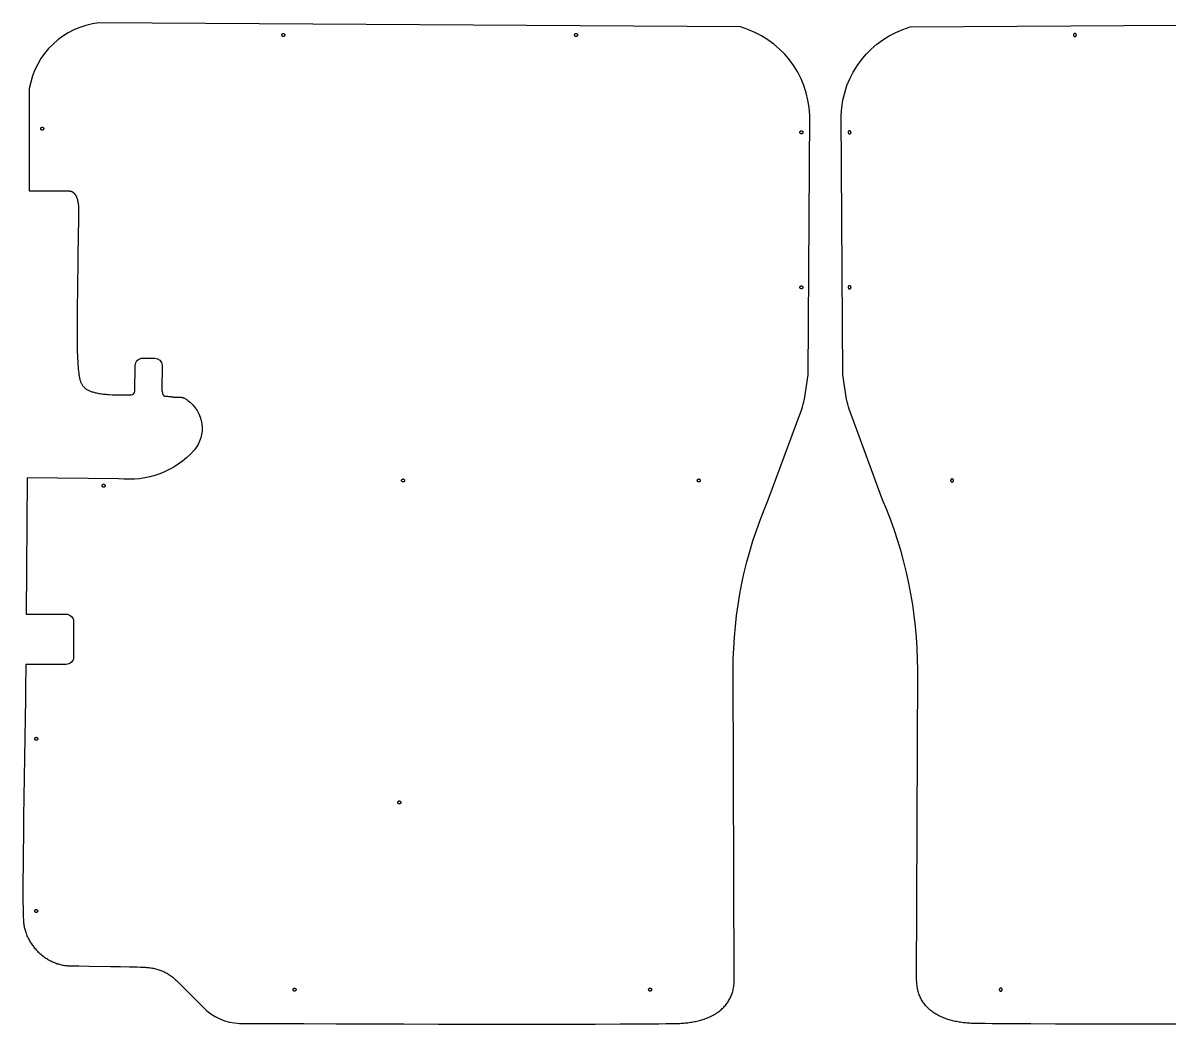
# Model space of a CAD drawing. Extents: x 0 to 6605, y -6833 to 7.
# Drawn here: x 148 to 1679, y -5357 to -4020 of the extents above; entities that cross this region are included whole.
import ezdxf

# ---------------------------------------------------------------- set-up
doc = ezdxf.new("R2010")
doc.units = 0
doc.layers.add('Default_Layer', color=1, linetype='CONTINUOUS')

msp = doc.modelspace()

# ---------------------------------------------------------------- linework, layer by layer
at = {"layer": 'Default_Layer'}
msp.add_lwpolyline([(1098.3, -5298.7), (1096.8, -4884.7, -0.102348), (1143.7, -4657.2), (1181.3, -4555.4), (1188.4, -4536.1, 0.017716), (1192, -4522.8), (1196.8, -4490.3), (1199.1, -4143.5, 0.325376), (1106.8, -4025.6), (249.6, -4020.2, 0.336912), (156.7, -4107.9), (156.7, -4244.4), (205.5, -4244.4), (206.2, -4244.3), (206.9, -4244.3), (207.5, -4244.3), (208.1, -4244.3), (208.7, -4244.3), (209.3, -4244.4), (209.9, -4244.5), (210.5, -4244.6), (211, -4244.7), (211.5, -4244.8), (212, -4245), (212.5, -4245.1), (213, -4245.3), (213.5, -4245.5), (213.9, -4245.8), (214.4, -4246), (214.8, -4246.3), (215.2, -4246.5), (215.6, -4246.8), (216, -4247.1), (216.3, -4247.5), (216.7, -4247.8), (217, -4248.2), (217.3, -4248.5), (217.6, -4248.9), (217.9, -4249.3), (218.2, -4249.7), (218.5, -4250.1), (218.8, -4250.6), (219, -4251), (219.3, -4251.5), (219.5, -4252), (219.9, -4252.9), (220.3, -4254), (220.7, -4255), (221, -4256.2), (221.2, -4257.3), (221.5, -4258.5), (221.7, -4259.7), (221.9, -4260.9), (222, -4262.2), (222.2, -4263.5), (222.3, -4264.8), (222.3, -4266.1), (222.4, -4267.5), (222.4, -4268.8), (222.5, -4270.2), (222.5, -4271.6), (222.4, -4275.9), (222.3, -4283.1), (222, -4304.3), (221.5, -4332.2), (221.3, -4347.8), (221.1, -4363.8), (220.9, -4380.1), (220.7, -4396.1), (220.6, -4411.6), (220.5, -4426.1), (220.5, -4432.9), (220.5, -4439.3), (220.5, -4445.3), (220.6, -4450.8), (220.7, -4455.7), (220.8, -4460.1), (220.9, -4463.9), (221, -4465.6), (221, -4467.1), (221.4, -4473.8), (221.6, -4476.9), (221.8, -4479.9), (222.1, -4482.7), (222.3, -4485.4), (222.6, -4487.9), (222.7, -4489.1), (222.9, -4490.3), (223.1, -4491.4), (223.3, -4492.5), (223.5, -4493.6), (223.7, -4494.7), (224, -4495.7), (224.3, -4496.7), (224.6, -4497.6), (224.9, -4498.6), (225.2, -4499.5), (225.5, -4500.3), (225.9, -4501.2), (226.3, -4502), (226.8, -4502.8), (227.2, -4503.5), (227.7, -4504.3), (228.2, -4505), (228.8, -4505.6), (229.4, -4506.3), (230, -4506.9), (230.6, -4507.5), (231.3, -4508.1), (232, -4508.7), (232.8, -4509.2), (233.6, -4509.7), (234.4, -4510.2), (235.3, -4510.7), (236.2, -4511.2), (237.2, -4511.6), (238.2, -4512), (239.3, -4512.4), (240.4, -4512.8), (241.5, -4513.1), (242.7, -4513.5), (244, -4513.8), (245.3, -4514.1), (246.6, -4514.4), (248, -4514.7), (249.5, -4515), (251, -4515.2), (252.6, -4515.4), (254.2, -4515.7), (255.9, -4515.9), (257.6, -4516.1), (259.4, -4516.2), (261.3, -4516.4), (263.2, -4516.6), (267.3, -4516.9), (292.5, -4516.9, 0.408181), (297.5, -4512), (298.2, -4477.9, -0.414214), (308.2, -4467.9), (324.3, -4467.9, -0.400211), (334.2, -4477.5), (334.3, -4478.5), (334.3, -4479.6), (334.3, -4481.8), (334.3, -4484), (334.2, -4486.4), (334.1, -4488.7), (334, -4491.1), (333.8, -4495.8), (333.6, -4498.1), (333.6, -4500.3), (333.5, -4502.6), (333.5, -4504.7), (333.5, -4505.7), (333.5, -4506.8), (333.6, -4507.7), (333.6, -4508.7), (333.7, -4509.6), (333.8, -4510.5), (333.9, -4511.4), (334.1, -4512.2), (334.2, -4513), (334.4, -4513.8), (334.5, -4514.7), (334.7, -4515.1), (334.8, -4515.5), (334.9, -4515.9), (335.1, -4516.3), (335.3, -4516.7), (335.5, -4517), (335.7, -4517.4), (335.9, -4517.7), (336.2, -4517.9), (336.5, -4518.2), (336.6, -4518.3), (336.8, -4518.3), (337.3, -4518.5), (337.8, -4518.6), (338.4, -4518.7), (339.1, -4518.8), (339.8, -4518.9), (341.3, -4518.9), (342.8, -4519), (344.2, -4519.1), (344.8, -4519.1), (345.4, -4519.2), (345.8, -4519.3), (346.2, -4519.3), (346.8, -4519.5), (347.4, -4519.7), (348.1, -4519.8), (348.7, -4519.8), (349.3, -4519.9), (350, -4519.9), (351.3, -4520), (352.6, -4520), (354, -4520), (355.3, -4519.9), (356.7, -4520), (357.4, -4520), (358.1, -4520), (358.8, -4520.1), (359.5, -4520.2), (360.2, -4520.3), (361, -4520.4), (361.7, -4520.6), (362.4, -4520.8), (363.1, -4521.1), (363.8, -4521.4), (364.6, -4521.7), (365.3, -4522.1), (366, -4522.6), (366.7, -4523.1), (367.5, -4523.7), (368.2, -4524.3, -0.209861), (387.2, -4555.8, -0.209861), (376.9, -4591, -0.245449), (275.8, -4628.9), (154, -4627.8), (152.5, -4809.9), (205.8, -4809.9, -0.414214), (215.8, -4819.9), (215.8, -4867, -0.414214), (205.8, -4877), (152.1, -4877), (152, -4887.9), (151.8, -4899.4), (151.5, -4923.4), (151.2, -4948.6), (150.8, -4974.7), (149.9, -5028), (149.5, -5054.4), (149.1, -5080.3), (148.8, -5105.1), (148.5, -5128.6), (148.4, -5139.8), (148.3, -5150.4), (148.2, -5160.6), (148.2, -5170.1), (148.1, -5179.1), (148.2, -5187.4), (148.2, -5195), (148.3, -5201.8), (148.4, -5207.9), (148.5, -5210.6), (148.5, -5213.1), (148.6, -5215.4), (148.7, -5217.4), (148.9, -5219.2), (149, -5220.8), (149.1, -5222.2), (149.3, -5223.7), (149.5, -5225.1), (149.8, -5226.5), (150, -5227.9), (150.4, -5229.3), (150.7, -5230.7), (151.1, -5232.1), (151.5, -5233.5), (152, -5234.8), (152.4, -5236.2), (152.9, -5237.5), (153.5, -5238.9), (154, -5240.2), (154.6, -5241.5), (155.2, -5242.8), (155.9, -5244), (156.6, -5245.3), (157.3, -5246.6), (158, -5247.8), (158.8, -5249), (159.6, -5250.2), (160.4, -5251.4), (161.2, -5252.5), (162.1, -5253.7), (162.9, -5254.8), (163.8, -5255.9), (164.8, -5257), (165.7, -5258.1), (166.7, -5259.1), (167.7, -5260.2), (168.7, -5261.2), (169.7, -5262.2), (170.8, -5263.1), (171.9, -5264.1), (173, -5265), (174.1, -5265.9), (175.2, -5266.8), (176.4, -5267.6), (177.5, -5268.4), (178.7, -5269.2), (179.9, -5270), (181.1, -5270.8), (182.4, -5271.5), (183.6, -5272.2), (184.9, -5272.8), (186.2, -5273.5), (187.5, -5274.1), (188.8, -5274.7), (190.1, -5275.2), (191.4, -5275.7), (192.7, -5276.2), (194.1, -5276.7), (195.5, -5277.1), (196.8, -5277.5), (198.2, -5277.9), (199.6, -5278.2), (201, -5278.5), (202.4, -5278.8), (203.9, -5279), (205.3, -5279.2), (206.7, -5279.3), (208.2, -5279.5), (209.6, -5279.6), (222.6, -5279.8), (236.6, -5280), (265.1, -5280.4), (278.5, -5280.6), (290.7, -5280.9), (296, -5281), (300.9, -5281.1), (305.2, -5281.2), (308.7, -5281.3), (310.3, -5281.4), (311.9, -5281.5), (313.5, -5281.6), (315, -5281.8), (316.5, -5282), (318.1, -5282.2), (319.6, -5282.4), (321, -5282.7), (322.5, -5282.9), (324, -5283.3), (325.4, -5283.6), (326.9, -5284), (328.3, -5284.4), (329.7, -5284.8), (331.1, -5285.3), (332.5, -5285.8), (333.9, -5286.4), (335.2, -5286.9), (336.6, -5287.6), (337.9, -5288.2), (339.2, -5288.9), (340.6, -5289.6), (341.9, -5290.4), (343.2, -5291.2), (344.5, -5292.1), (345.7, -5293), (347, -5293.9), (348.3, -5294.9), (349.5, -5295.9), (350.8, -5297), (352, -5298.1), (353.3, -5299.3), (358, -5303.9), (362.9, -5308.8), (367.9, -5313.8), (373.1, -5319), (383.5, -5329.5), (388.7, -5334.7), (393.8, -5339.8, 0.18824), (444.2, -5356.4), (482.3, -5356.6), (523.3, -5356.8), (566.5, -5356.9), (611.4, -5357.1), (657.1, -5357.2), (703.1, -5357.3), (748.7, -5357.3), (793.1, -5357.4), (835.7, -5357.4), (875.7, -5357.4), (912.6, -5357.3), (945.7, -5357.2), (960.5, -5357.1), (974.1, -5357.1), (986.5, -5357), (997.4, -5356.9), (1006.8, -5356.8), (1014.7, -5356.7), (1020.9, -5356.5), (1023.4, -5356.5), (1025.4, -5356.4), (1027.3, -5356.3), (1029.1, -5356.2), (1030.9, -5356.1), (1032.7, -5355.9), (1034.5, -5355.7), (1036.3, -5355.5), (1038.1, -5355.3), (1039.8, -5355), (1041.6, -5354.8), (1043.3, -5354.5), (1045, -5354.1), (1046.7, -5353.8), (1048.4, -5353.4), (1050.1, -5353), (1051.7, -5352.6), (1053.3, -5352.1), (1054.9, -5351.7), (1056.5, -5351.2), (1058.1, -5350.7), (1059.7, -5350.1), (1061.2, -5349.5), (1062.7, -5348.9), (1064.2, -5348.3), (1065.7, -5347.6), (1067.1, -5347), (1068.5, -5346.3), (1069.9, -5345.5), (1071.3, -5344.8), (1072.6, -5344), (1073.9, -5343.2), (1075.2, -5342.3), (1076.5, -5341.5), (1077.7, -5340.6), (1078.9, -5339.7), (1080.1, -5338.7), (1081.2, -5337.7), (1082.3, -5336.7), (1083.4, -5335.7), (1084.4, -5334.6), (1085.4, -5333.6), (1086.4, -5332.4), (1087.4, -5331.3), (1088.3, -5330.1), (1089.2, -5328.9), (1090, -5327.7), (1090.8, -5326.4), (1091.6, -5325.2), (1092.3, -5323.8), (1093, -5322.5), (1093.6, -5321.1), (1094.2, -5319.7), (1094.8, -5318.3), (1095.3, -5316.8), (1095.8, -5315.3), (1096.3, -5313.8), (1096.7, -5312.3), (1097, -5310.7), (1097.3, -5309.1), (1097.6, -5307.4), (1097.8, -5305.7), (1098, -5304), (1098.1, -5302.3), (1098.2, -5300.5), (1098.3, -5298.7)], format="xyb", close=True, dxfattribs=at)
msp.add_lwpolyline([(1691.5, -5357.3), (1647.1, -5357.4), (1604.5, -5357.4), (1564.5, -5357.4), (1527.6, -5357.3), (1494.5, -5357.2), (1479.7, -5357.1), (1466.1, -5357.1), (1453.8, -5357), (1442.8, -5356.9), (1433.4, -5356.8), (1425.5, -5356.7), (1419.3, -5356.5), (1416.8, -5356.5), (1414.8, -5356.4), (1412.9, -5356.3), (1411.1, -5356.2), (1409.3, -5356.1), (1407.5, -5355.9), (1405.7, -5355.7), (1403.9, -5355.5), (1402.1, -5355.3), (1400.4, -5355), (1398.6, -5354.8), (1396.9, -5354.5), (1395.2, -5354.1), (1393.5, -5353.8), (1391.8, -5353.4), (1390.2, -5353), (1388.5, -5352.6), (1386.9, -5352.1), (1385.3, -5351.7), (1383.7, -5351.2), (1382.1, -5350.7), (1380.5, -5350.1), (1379, -5349.5), (1377.5, -5348.9), (1376, -5348.3), (1374.6, -5347.6), (1373.1, -5347), (1371.7, -5346.3), (1370.3, -5345.5), (1368.9, -5344.8), (1367.6, -5344), (1366.3, -5343.2), (1365, -5342.3), (1363.7, -5341.5), (1362.5, -5340.6), (1361.3, -5339.7), (1360.1, -5338.7), (1359, -5337.7), (1357.9, -5336.7), (1356.8, -5335.7), (1355.8, -5334.6), (1354.8, -5333.6), (1353.8, -5332.4), (1352.8, -5331.3), (1351.9, -5330.1), (1351.1, -5328.9), (1350.2, -5327.7), (1349.4, -5326.4), (1348.6, -5325.2), (1347.9, -5323.8), (1347.2, -5322.5), (1346.6, -5321.1), (1346, -5319.7), (1345.4, -5318.3), (1344.9, -5316.8), (1344.4, -5315.3), (1343.9, -5313.8), (1343.5, -5312.3), (1343.2, -5310.7), (1342.9, -5309.1), (1342.6, -5307.4), (1342.4, -5305.7), (1342.2, -5304), (1342.1, -5302.3), (1342, -5300.5), (1341.9, -5298.7), (1341.9, -5298.7), (1343.4, -4884.7, 0.102348), (1296.5, -4657.2), (1258.9, -4555.4), (1251.8, -4536.1, -0.017716), (1248.2, -4522.8), (1243.4, -4490.3), (1241.1, -4143.5, -0.325376), (1333.4, -4025.6), (2190.6, -4020.2, -0.336912)], format="xyb", dxfattribs=at)
for points in [[(493.9, -4036.3), (493.9, -4036.1), (494, -4035.9), (494, -4035.7), (494.1, -4035.6), (494.2, -4035.4), (494.3, -4035.2), (494.4, -4035.1), (494.5, -4034.9), (494.6, -4034.8), (494.8, -4034.7), (495, -4034.6), (495.1, -4034.5), (495.3, -4034.4), (495.5, -4034.4), (495.7, -4034.3), (495.9, -4034.3), (496.1, -4034.3), (496.3, -4034.4), (496.5, -4034.4), (496.7, -4034.5), (496.9, -4034.6), (497, -4034.7), (497.2, -4034.8), (497.3, -4034.9), (497.5, -4035.1), (497.6, -4035.2), (497.7, -4035.4), (497.8, -4035.6), (497.8, -4035.7), (497.9, -4035.9), (497.9, -4036.1), (497.9, -4036.3), (497.9, -4036.5), (497.9, -4036.7), (497.8, -4036.9), (497.8, -4037.1), (497.7, -4037.3), (497.6, -4037.4), (497.5, -4037.6), (497.3, -4037.7), (497.2, -4037.9), (497, -4038), (496.9, -4038.1), (496.7, -4038.2), (496.5, -4038.2), (496.3, -4038.3), (496.1, -4038.3), (495.9, -4038.3), (495.7, -4038.3), (495.5, -4038.3), (495.3, -4038.2), (495.1, -4038.2), (495, -4038.1), (494.8, -4038), (494.6, -4037.9), (494.5, -4037.7), (494.4, -4037.6), (494.3, -4037.4), (494.2, -4037.3), (494.1, -4037.1), (494, -4036.9), (494, -4036.7), (493.9, -4036.5), (493.9, -4036.3)], [(884.9, -4036.3), (884.9, -4036.1), (885, -4035.9), (885, -4035.7), (885.1, -4035.6), (885.2, -4035.4), (885.3, -4035.2), (885.4, -4035.1), (885.5, -4034.9), (885.6, -4034.8), (885.8, -4034.7), (886, -4034.6), (886.1, -4034.5), (886.3, -4034.4), (886.5, -4034.4), (886.7, -4034.3), (886.9, -4034.3), (887.1, -4034.3), (887.3, -4034.4), (887.5, -4034.4), (887.7, -4034.5), (887.9, -4034.6), (888, -4034.7), (888.2, -4034.8), (888.3, -4034.9), (888.5, -4035.1), (888.6, -4035.2), (888.7, -4035.4), (888.8, -4035.6), (888.8, -4035.7), (888.9, -4035.9), (888.9, -4036.1), (888.9, -4036.3), (888.9, -4036.5), (888.9, -4036.7), (888.8, -4036.9), (888.8, -4037.1), (888.7, -4037.3), (888.6, -4037.4), (888.5, -4037.6), (888.3, -4037.7), (888.2, -4037.9), (888, -4038), (887.9, -4038.1), (887.7, -4038.2), (887.5, -4038.2), (887.3, -4038.3), (887.1, -4038.3), (886.9, -4038.3), (886.7, -4038.3), (886.5, -4038.3), (886.3, -4038.2), (886.1, -4038.2), (886, -4038.1), (885.8, -4038), (885.6, -4037.9), (885.5, -4037.7), (885.4, -4037.6), (885.3, -4037.4), (885.2, -4037.3), (885.1, -4037.1), (885, -4036.9), (885, -4036.7), (884.9, -4036.5), (884.9, -4036.3)], [(1555.3, -4036.3), (1555.3, -4036.1), (1555.2, -4035.9), (1555.2, -4035.7), (1555.1, -4035.6), (1555, -4035.4), (1554.9, -4035.2), (1554.8, -4035.1), (1554.7, -4034.9), (1554.6, -4034.8), (1554.4, -4034.7), (1554.2, -4034.6), (1554.1, -4034.5), (1553.9, -4034.4), (1553.7, -4034.4), (1553.5, -4034.3), (1553.3, -4034.3), (1553.1, -4034.3), (1552.9, -4034.4), (1552.7, -4034.4), (1552.5, -4034.5), (1552.3, -4034.6), (1552.2, -4034.7), (1552, -4034.8), (1551.9, -4034.9), (1551.7, -4035.1), (1551.6, -4035.2), (1551.5, -4035.4), (1551.4, -4035.6), (1551.4, -4035.7), (1551.3, -4035.9), (1551.3, -4036.1), (1551.3, -4036.3), (1551.3, -4036.5), (1551.3, -4036.7), (1551.4, -4036.9), (1551.4, -4037.1), (1551.5, -4037.3), (1551.6, -4037.4), (1551.7, -4037.6), (1551.9, -4037.7), (1552, -4037.9), (1552.2, -4038), (1552.3, -4038.1), (1552.5, -4038.2), (1552.7, -4038.2), (1552.9, -4038.3), (1553.1, -4038.3), (1553.3, -4038.3), (1553.5, -4038.3), (1553.7, -4038.3), (1553.9, -4038.2), (1554.1, -4038.2), (1554.2, -4038.1), (1554.4, -4038), (1554.6, -4037.9), (1554.7, -4037.7), (1554.8, -4037.6), (1554.9, -4037.4), (1555, -4037.3), (1555.1, -4037.1), (1555.2, -4036.9), (1555.2, -4036.7), (1555.3, -4036.5), (1555.3, -4036.3)], [(171.9, -4161.3), (171.9, -4161.1), (172, -4160.9), (172, -4160.7), (172.1, -4160.6), (172.2, -4160.4), (172.3, -4160.2), (172.4, -4160.1), (172.5, -4159.9), (172.6, -4159.8), (172.8, -4159.7), (173, -4159.6), (173.1, -4159.5), (173.3, -4159.4), (173.5, -4159.4), (173.7, -4159.3), (173.9, -4159.3), (174.1, -4159.3), (174.3, -4159.4), (174.5, -4159.4), (174.7, -4159.5), (174.9, -4159.6), (175, -4159.7), (175.2, -4159.8), (175.3, -4159.9), (175.5, -4160.1), (175.6, -4160.2), (175.7, -4160.4), (175.8, -4160.6), (175.8, -4160.7), (175.9, -4160.9), (175.9, -4161.1), (175.9, -4161.3), (175.9, -4161.5), (175.9, -4161.7), (175.8, -4161.9), (175.8, -4162.1), (175.7, -4162.3), (175.6, -4162.4), (175.5, -4162.6), (175.3, -4162.7), (175.2, -4162.9), (175, -4163), (174.9, -4163.1), (174.7, -4163.2), (174.5, -4163.2), (174.3, -4163.3), (174.1, -4163.3), (173.9, -4163.3), (173.7, -4163.3), (173.5, -4163.3), (173.3, -4163.2), (173.1, -4163.2), (173, -4163.1), (172.8, -4163), (172.6, -4162.9), (172.5, -4162.7), (172.4, -4162.6), (172.3, -4162.4), (172.2, -4162.3), (172.1, -4162.1), (172, -4161.9), (172, -4161.7), (171.9, -4161.5), (171.9, -4161.3)], [(1185.9, -4166.3), (1185.9, -4166.1), (1186, -4165.9), (1186, -4165.7), (1186.1, -4165.6), (1186.2, -4165.4), (1186.3, -4165.2), (1186.4, -4165.1), (1186.5, -4164.9), (1186.6, -4164.8), (1186.8, -4164.7), (1187, -4164.6), (1187.1, -4164.5), (1187.3, -4164.4), (1187.5, -4164.4), (1187.7, -4164.3), (1187.9, -4164.3), (1188.1, -4164.3), (1188.3, -4164.4), (1188.5, -4164.4), (1188.7, -4164.5), (1188.9, -4164.6), (1189, -4164.7), (1189.2, -4164.8), (1189.3, -4164.9), (1189.5, -4165.1), (1189.6, -4165.2), (1189.7, -4165.4), (1189.8, -4165.6), (1189.8, -4165.7), (1189.9, -4165.9), (1189.9, -4166.1), (1189.9, -4166.3), (1189.9, -4166.5), (1189.9, -4166.7), (1189.8, -4166.9), (1189.8, -4167.1), (1189.7, -4167.3), (1189.6, -4167.4), (1189.5, -4167.6), (1189.3, -4167.7), (1189.2, -4167.9), (1189, -4168), (1188.9, -4168.1), (1188.7, -4168.2), (1188.5, -4168.2), (1188.3, -4168.3), (1188.1, -4168.3), (1187.9, -4168.3), (1187.7, -4168.3), (1187.5, -4168.3), (1187.3, -4168.2), (1187.1, -4168.2), (1187, -4168.1), (1186.8, -4168), (1186.6, -4167.9), (1186.5, -4167.7), (1186.4, -4167.6), (1186.3, -4167.4), (1186.2, -4167.3), (1186.1, -4167.1), (1186, -4166.9), (1186, -4166.7), (1185.9, -4166.5), (1185.9, -4166.3)], [(1254.3, -4166.3), (1254.3, -4166.1), (1254.2, -4165.9), (1254.2, -4165.7), (1254.1, -4165.6), (1254, -4165.4), (1253.9, -4165.2), (1253.8, -4165.1), (1253.7, -4164.9), (1253.6, -4164.8), (1253.4, -4164.7), (1253.2, -4164.6), (1253.1, -4164.5), (1252.9, -4164.4), (1252.7, -4164.4), (1252.5, -4164.3), (1252.3, -4164.3), (1252.1, -4164.3), (1251.9, -4164.4), (1251.7, -4164.4), (1251.5, -4164.5), (1251.3, -4164.6), (1251.2, -4164.7), (1251, -4164.8), (1250.9, -4164.9), (1250.7, -4165.1), (1250.6, -4165.2), (1250.5, -4165.4), (1250.4, -4165.6), (1250.4, -4165.7), (1250.3, -4165.9), (1250.3, -4166.1), (1250.3, -4166.3), (1250.3, -4166.5), (1250.3, -4166.7), (1250.4, -4166.9), (1250.4, -4167.1), (1250.5, -4167.3), (1250.6, -4167.4), (1250.7, -4167.6), (1250.9, -4167.7), (1251, -4167.9), (1251.2, -4168), (1251.3, -4168.1), (1251.5, -4168.2), (1251.7, -4168.2), (1251.9, -4168.3), (1252.1, -4168.3), (1252.3, -4168.3), (1252.5, -4168.3), (1252.7, -4168.3), (1252.9, -4168.2), (1253.1, -4168.2), (1253.2, -4168.1), (1253.4, -4168), (1253.6, -4167.9), (1253.7, -4167.7), (1253.8, -4167.6), (1253.9, -4167.4), (1254, -4167.3), (1254.1, -4167.1), (1254.2, -4166.9), (1254.2, -4166.7), (1254.3, -4166.5), (1254.3, -4166.3)], [(1185.9, -4373.3), (1185.9, -4373.1), (1186, -4372.9), (1186, -4372.7), (1186.1, -4372.6), (1186.2, -4372.4), (1186.3, -4372.2), (1186.4, -4372.1), (1186.5, -4371.9), (1186.6, -4371.8), (1186.8, -4371.7), (1187, -4371.6), (1187.1, -4371.5), (1187.3, -4371.4), (1187.5, -4371.4), (1187.7, -4371.3), (1187.9, -4371.3), (1188.1, -4371.3), (1188.3, -4371.4), (1188.5, -4371.4), (1188.7, -4371.5), (1188.9, -4371.6), (1189, -4371.7), (1189.2, -4371.8), (1189.3, -4371.9), (1189.5, -4372.1), (1189.6, -4372.2), (1189.7, -4372.4), (1189.8, -4372.6), (1189.8, -4372.7), (1189.9, -4372.9), (1189.9, -4373.1), (1189.9, -4373.3), (1189.9, -4373.5), (1189.9, -4373.7), (1189.8, -4373.9), (1189.8, -4374.1), (1189.7, -4374.3), (1189.6, -4374.4), (1189.5, -4374.6), (1189.3, -4374.7), (1189.2, -4374.9), (1189, -4375), (1188.9, -4375.1), (1188.7, -4375.2), (1188.5, -4375.2), (1188.3, -4375.3), (1188.1, -4375.3), (1187.9, -4375.3), (1187.7, -4375.3), (1187.5, -4375.3), (1187.3, -4375.2), (1187.1, -4375.2), (1187, -4375.1), (1186.8, -4375), (1186.6, -4374.9), (1186.5, -4374.7), (1186.4, -4374.6), (1186.3, -4374.4), (1186.2, -4374.3), (1186.1, -4374.1), (1186, -4373.9), (1186, -4373.7), (1185.9, -4373.5), (1185.9, -4373.3)], [(1254.3, -4373.3), (1254.3, -4373.1), (1254.2, -4372.9), (1254.2, -4372.7), (1254.1, -4372.6), (1254, -4372.4), (1253.9, -4372.2), (1253.8, -4372.1), (1253.7, -4371.9), (1253.6, -4371.8), (1253.4, -4371.7), (1253.2, -4371.6), (1253.1, -4371.5), (1252.9, -4371.4), (1252.7, -4371.4), (1252.5, -4371.3), (1252.3, -4371.3), (1252.1, -4371.3), (1251.9, -4371.4), (1251.7, -4371.4), (1251.5, -4371.5), (1251.3, -4371.6), (1251.2, -4371.7), (1251, -4371.8), (1250.9, -4371.9), (1250.7, -4372.1), (1250.6, -4372.2), (1250.5, -4372.4), (1250.4, -4372.6), (1250.4, -4372.7), (1250.3, -4372.9), (1250.3, -4373.1), (1250.3, -4373.3), (1250.3, -4373.5), (1250.3, -4373.7), (1250.4, -4373.9), (1250.4, -4374.1), (1250.5, -4374.3), (1250.6, -4374.4), (1250.7, -4374.6), (1250.9, -4374.7), (1251, -4374.9), (1251.2, -4375), (1251.3, -4375.1), (1251.5, -4375.2), (1251.7, -4375.2), (1251.9, -4375.3), (1252.1, -4375.3), (1252.3, -4375.3), (1252.5, -4375.3), (1252.7, -4375.3), (1252.9, -4375.2), (1253.1, -4375.2), (1253.2, -4375.1), (1253.4, -4375), (1253.6, -4374.9), (1253.7, -4374.7), (1253.8, -4374.6), (1253.9, -4374.4), (1254, -4374.3), (1254.1, -4374.1), (1254.2, -4373.9), (1254.2, -4373.7), (1254.3, -4373.5), (1254.3, -4373.3)], [(253.9, -4638.3), (253.9, -4638.1), (254, -4637.9), (254, -4637.7), (254.1, -4637.6), (254.2, -4637.4), (254.3, -4637.2), (254.4, -4637.1), (254.5, -4636.9), (254.6, -4636.8), (254.8, -4636.7), (255, -4636.6), (255.1, -4636.5), (255.3, -4636.4), (255.5, -4636.4), (255.7, -4636.3), (255.9, -4636.3), (256.1, -4636.3), (256.3, -4636.4), (256.5, -4636.4), (256.7, -4636.5), (256.9, -4636.6), (257, -4636.7), (257.2, -4636.8), (257.3, -4636.9), (257.5, -4637.1), (257.6, -4637.2), (257.7, -4637.4), (257.8, -4637.6), (257.8, -4637.7), (257.9, -4637.9), (257.9, -4638.1), (257.9, -4638.3), (257.9, -4638.5), (257.9, -4638.7), (257.8, -4638.9), (257.8, -4639.1), (257.7, -4639.3), (257.6, -4639.4), (257.5, -4639.6), (257.3, -4639.7), (257.2, -4639.9), (257, -4640), (256.9, -4640.1), (256.7, -4640.2), (256.5, -4640.2), (256.3, -4640.3), (256.1, -4640.3), (255.9, -4640.3), (255.7, -4640.3), (255.5, -4640.3), (255.3, -4640.2), (255.1, -4640.2), (255, -4640.1), (254.8, -4640), (254.6, -4639.9), (254.5, -4639.7), (254.4, -4639.6), (254.3, -4639.4), (254.2, -4639.3), (254.1, -4639.1), (254, -4638.9), (254, -4638.7), (253.9, -4638.5), (253.9, -4638.3)], [(653.9, -4631.3), (653.9, -4631.1), (654, -4630.9), (654, -4630.7), (654.1, -4630.6), (654.2, -4630.4), (654.3, -4630.2), (654.4, -4630.1), (654.5, -4629.9), (654.6, -4629.8), (654.8, -4629.7), (655, -4629.6), (655.1, -4629.5), (655.3, -4629.4), (655.5, -4629.4), (655.7, -4629.3), (655.9, -4629.3), (656.1, -4629.3), (656.3, -4629.4), (656.5, -4629.4), (656.7, -4629.5), (656.9, -4629.6), (657, -4629.7), (657.2, -4629.8), (657.3, -4629.9), (657.5, -4630.1), (657.6, -4630.2), (657.7, -4630.4), (657.8, -4630.6), (657.8, -4630.7), (657.9, -4630.9), (657.9, -4631.1), (657.9, -4631.3), (657.9, -4631.5), (657.9, -4631.7), (657.8, -4631.9), (657.8, -4632.1), (657.7, -4632.3), (657.6, -4632.4), (657.5, -4632.6), (657.3, -4632.7), (657.2, -4632.9), (657, -4633), (656.9, -4633.1), (656.7, -4633.2), (656.5, -4633.2), (656.3, -4633.3), (656.1, -4633.3), (655.9, -4633.3), (655.7, -4633.3), (655.5, -4633.3), (655.3, -4633.2), (655.1, -4633.2), (655, -4633.1), (654.8, -4633), (654.6, -4632.9), (654.5, -4632.7), (654.4, -4632.6), (654.3, -4632.4), (654.2, -4632.3), (654.1, -4632.1), (654, -4631.9), (654, -4631.7), (653.9, -4631.5), (653.9, -4631.3)], [(1048.9, -4631.3), (1048.9, -4631.1), (1049, -4630.9), (1049, -4630.7), (1049.1, -4630.6), (1049.2, -4630.4), (1049.3, -4630.2), (1049.4, -4630.1), (1049.5, -4629.9), (1049.6, -4629.8), (1049.8, -4629.7), (1050, -4629.6), (1050.1, -4629.5), (1050.3, -4629.4), (1050.5, -4629.4), (1050.7, -4629.3), (1050.9, -4629.3), (1051.1, -4629.3), (1051.3, -4629.4), (1051.5, -4629.4), (1051.7, -4629.5), (1051.9, -4629.6), (1052, -4629.7), (1052.2, -4629.8), (1052.3, -4629.9), (1052.5, -4630.1), (1052.6, -4630.2), (1052.7, -4630.4), (1052.8, -4630.6), (1052.8, -4630.7), (1052.9, -4630.9), (1052.9, -4631.1), (1052.9, -4631.3), (1052.9, -4631.5), (1052.9, -4631.7), (1052.8, -4631.9), (1052.8, -4632.1), (1052.7, -4632.3), (1052.6, -4632.4), (1052.5, -4632.6), (1052.3, -4632.7), (1052.2, -4632.9), (1052, -4633), (1051.9, -4633.1), (1051.7, -4633.2), (1051.5, -4633.2), (1051.3, -4633.3), (1051.1, -4633.3), (1050.9, -4633.3), (1050.7, -4633.3), (1050.5, -4633.3), (1050.3, -4633.2), (1050.1, -4633.2), (1050, -4633.1), (1049.8, -4633), (1049.6, -4632.9), (1049.5, -4632.7), (1049.4, -4632.6), (1049.3, -4632.4), (1049.2, -4632.3), (1049.1, -4632.1), (1049, -4631.9), (1049, -4631.7), (1048.9, -4631.5), (1048.9, -4631.3)], [(1391.3, -4631.3), (1391.3, -4631.1), (1391.2, -4630.9), (1391.2, -4630.7), (1391.1, -4630.6), (1391, -4630.4), (1390.9, -4630.2), (1390.8, -4630.1), (1390.7, -4629.9), (1390.6, -4629.8), (1390.4, -4629.7), (1390.2, -4629.6), (1390.1, -4629.5), (1389.9, -4629.4), (1389.7, -4629.4), (1389.5, -4629.3), (1389.3, -4629.3), (1389.1, -4629.3), (1388.9, -4629.4), (1388.7, -4629.4), (1388.5, -4629.5), (1388.3, -4629.6), (1388.2, -4629.7), (1388, -4629.8), (1387.9, -4629.9), (1387.7, -4630.1), (1387.6, -4630.2), (1387.5, -4630.4), (1387.4, -4630.6), (1387.4, -4630.7), (1387.3, -4630.9), (1387.3, -4631.1), (1387.3, -4631.3), (1387.3, -4631.5), (1387.3, -4631.7), (1387.4, -4631.9), (1387.4, -4632.1), (1387.5, -4632.3), (1387.6, -4632.4), (1387.7, -4632.6), (1387.9, -4632.7), (1388, -4632.9), (1388.2, -4633), (1388.3, -4633.1), (1388.5, -4633.2), (1388.7, -4633.2), (1388.9, -4633.3), (1389.1, -4633.3), (1389.3, -4633.3), (1389.5, -4633.3), (1389.7, -4633.3), (1389.9, -4633.2), (1390.1, -4633.2), (1390.2, -4633.1), (1390.4, -4633), (1390.6, -4632.9), (1390.7, -4632.7), (1390.8, -4632.6), (1390.9, -4632.4), (1391, -4632.3), (1391.1, -4632.1), (1391.2, -4631.9), (1391.2, -4631.7), (1391.3, -4631.5), (1391.3, -4631.3)], [(163.9, -4976.3), (163.9, -4976.1), (164, -4975.9), (164, -4975.7), (164.1, -4975.6), (164.2, -4975.4), (164.3, -4975.2), (164.4, -4975.1), (164.5, -4974.9), (164.6, -4974.8), (164.8, -4974.7), (165, -4974.6), (165.1, -4974.5), (165.3, -4974.4), (165.5, -4974.4), (165.7, -4974.3), (165.9, -4974.3), (166.1, -4974.3), (166.3, -4974.4), (166.5, -4974.4), (166.7, -4974.5), (166.9, -4974.6), (167, -4974.7), (167.2, -4974.8), (167.3, -4974.9), (167.5, -4975.1), (167.6, -4975.2), (167.7, -4975.4), (167.8, -4975.6), (167.8, -4975.7), (167.9, -4975.9), (167.9, -4976.1), (167.9, -4976.3), (167.9, -4976.5), (167.9, -4976.7), (167.8, -4976.9), (167.8, -4977.1), (167.7, -4977.3), (167.6, -4977.4), (167.5, -4977.6), (167.3, -4977.7), (167.2, -4977.9), (167, -4978), (166.9, -4978.1), (166.7, -4978.2), (166.5, -4978.2), (166.3, -4978.3), (166.1, -4978.3), (165.9, -4978.3), (165.7, -4978.3), (165.5, -4978.3), (165.3, -4978.2), (165.1, -4978.2), (165, -4978.1), (164.8, -4978), (164.6, -4977.9), (164.5, -4977.7), (164.4, -4977.6), (164.3, -4977.4), (164.2, -4977.3), (164.1, -4977.1), (164, -4976.9), (164, -4976.7), (163.9, -4976.5), (163.9, -4976.3)], [(648.9, -5061.3), (648.9, -5061.1), (649, -5060.9), (649, -5060.7), (649.1, -5060.6), (649.2, -5060.4), (649.3, -5060.2), (649.4, -5060.1), (649.5, -5059.9), (649.6, -5059.8), (649.8, -5059.7), (650, -5059.6), (650.1, -5059.5), (650.3, -5059.4), (650.5, -5059.4), (650.7, -5059.3), (650.9, -5059.3), (651.1, -5059.3), (651.3, -5059.4), (651.5, -5059.4), (651.7, -5059.5), (651.9, -5059.6), (652, -5059.7), (652.2, -5059.8), (652.3, -5059.9), (652.5, -5060.1), (652.6, -5060.2), (652.7, -5060.4), (652.8, -5060.6), (652.8, -5060.7), (652.9, -5060.9), (652.9, -5061.1), (652.9, -5061.3), (652.9, -5061.5), (652.9, -5061.7), (652.8, -5061.9), (652.8, -5062.1), (652.7, -5062.3), (652.6, -5062.4), (652.5, -5062.6), (652.3, -5062.7), (652.2, -5062.9), (652, -5063), (651.9, -5063.1), (651.7, -5063.2), (651.5, -5063.2), (651.3, -5063.3), (651.1, -5063.3), (650.9, -5063.3), (650.7, -5063.3), (650.5, -5063.3), (650.3, -5063.2), (650.1, -5063.2), (650, -5063.1), (649.8, -5063), (649.6, -5062.9), (649.5, -5062.7), (649.4, -5062.6), (649.3, -5062.4), (649.2, -5062.3), (649.1, -5062.1), (649, -5061.9), (649, -5061.7), (648.9, -5061.5), (648.9, -5061.3)], [(163.9, -5206.3), (163.9, -5206.1), (164, -5205.9), (164, -5205.7), (164.1, -5205.6), (164.2, -5205.4), (164.3, -5205.2), (164.4, -5205.1), (164.5, -5204.9), (164.6, -5204.8), (164.8, -5204.7), (165, -5204.6), (165.1, -5204.5), (165.3, -5204.4), (165.5, -5204.4), (165.7, -5204.3), (165.9, -5204.3), (166.1, -5204.3), (166.3, -5204.4), (166.5, -5204.4), (166.7, -5204.5), (166.9, -5204.6), (167, -5204.7), (167.2, -5204.8), (167.3, -5204.9), (167.5, -5205.1), (167.6, -5205.2), (167.7, -5205.4), (167.8, -5205.6), (167.8, -5205.7), (167.9, -5205.9), (167.9, -5206.1), (167.9, -5206.3), (167.9, -5206.5), (167.9, -5206.7), (167.8, -5206.9), (167.8, -5207.1), (167.7, -5207.3), (167.6, -5207.4), (167.5, -5207.6), (167.3, -5207.7), (167.2, -5207.9), (167, -5208), (166.9, -5208.1), (166.7, -5208.2), (166.5, -5208.2), (166.3, -5208.3), (166.1, -5208.3), (165.9, -5208.3), (165.7, -5208.3), (165.5, -5208.3), (165.3, -5208.2), (165.1, -5208.2), (165, -5208.1), (164.8, -5208), (164.6, -5207.9), (164.5, -5207.7), (164.4, -5207.6), (164.3, -5207.4), (164.2, -5207.3), (164.1, -5207.1), (164, -5206.9), (164, -5206.7), (163.9, -5206.5), (163.9, -5206.3)], [(508.9, -5311.3), (508.9, -5311.1), (509, -5310.9), (509, -5310.7), (509.1, -5310.6), (509.2, -5310.4), (509.3, -5310.2), (509.4, -5310.1), (509.5, -5309.9), (509.6, -5309.8), (509.8, -5309.7), (510, -5309.6), (510.1, -5309.5), (510.3, -5309.4), (510.5, -5309.4), (510.7, -5309.3), (510.9, -5309.3), (511.1, -5309.3), (511.3, -5309.4), (511.5, -5309.4), (511.7, -5309.5), (511.9, -5309.6), (512, -5309.7), (512.2, -5309.8), (512.3, -5309.9), (512.5, -5310.1), (512.6, -5310.2), (512.7, -5310.4), (512.8, -5310.6), (512.8, -5310.7), (512.9, -5310.9), (512.9, -5311.1), (512.9, -5311.3), (512.9, -5311.5), (512.9, -5311.7), (512.8, -5311.9), (512.8, -5312.1), (512.7, -5312.3), (512.6, -5312.4), (512.5, -5312.6), (512.3, -5312.7), (512.2, -5312.9), (512, -5313), (511.9, -5313.1), (511.7, -5313.2), (511.5, -5313.2), (511.3, -5313.3), (511.1, -5313.3), (510.9, -5313.3), (510.7, -5313.3), (510.5, -5313.3), (510.3, -5313.2), (510.1, -5313.2), (510, -5313.1), (509.8, -5313), (509.6, -5312.9), (509.5, -5312.7), (509.4, -5312.6), (509.3, -5312.4), (509.2, -5312.3), (509.1, -5312.1), (509, -5311.9), (509, -5311.7), (508.9, -5311.5), (508.9, -5311.3)], [(983.9, -5311.3), (983.9, -5311.1), (984, -5310.9), (984, -5310.7), (984.1, -5310.6), (984.2, -5310.4), (984.3, -5310.2), (984.4, -5310.1), (984.5, -5309.9), (984.6, -5309.8), (984.8, -5309.7), (985, -5309.6), (985.1, -5309.5), (985.3, -5309.4), (985.5, -5309.4), (985.7, -5309.3), (985.9, -5309.3), (986.1, -5309.3), (986.3, -5309.4), (986.5, -5309.4), (986.7, -5309.5), (986.9, -5309.6), (987, -5309.7), (987.2, -5309.8), (987.3, -5309.9), (987.5, -5310.1), (987.6, -5310.2), (987.7, -5310.4), (987.8, -5310.6), (987.8, -5310.7), (987.9, -5310.9), (987.9, -5311.1), (987.9, -5311.3), (987.9, -5311.5), (987.9, -5311.7), (987.8, -5311.9), (987.8, -5312.1), (987.7, -5312.3), (987.6, -5312.4), (987.5, -5312.6), (987.3, -5312.7), (987.2, -5312.9), (987, -5313), (986.9, -5313.1), (986.7, -5313.2), (986.5, -5313.2), (986.3, -5313.3), (986.1, -5313.3), (985.9, -5313.3), (985.7, -5313.3), (985.5, -5313.3), (985.3, -5313.2), (985.1, -5313.2), (985, -5313.1), (984.8, -5313), (984.6, -5312.9), (984.5, -5312.7), (984.4, -5312.6), (984.3, -5312.4), (984.2, -5312.3), (984.1, -5312.1), (984, -5311.9), (984, -5311.7), (983.9, -5311.5), (983.9, -5311.3)], [(1456.3, -5311.3), (1456.3, -5311.1), (1456.2, -5310.9), (1456.2, -5310.7), (1456.1, -5310.6), (1456, -5310.4), (1455.9, -5310.2), (1455.8, -5310.1), (1455.7, -5309.9), (1455.6, -5309.8), (1455.4, -5309.7), (1455.2, -5309.6), (1455.1, -5309.5), (1454.9, -5309.4), (1454.7, -5309.4), (1454.5, -5309.3), (1454.3, -5309.3), (1454.1, -5309.3), (1453.9, -5309.4), (1453.7, -5309.4), (1453.5, -5309.5), (1453.3, -5309.6), (1453.2, -5309.7), (1453, -5309.8), (1452.9, -5309.9), (1452.7, -5310.1), (1452.6, -5310.2), (1452.5, -5310.4), (1452.4, -5310.6), (1452.4, -5310.7), (1452.3, -5310.9), (1452.3, -5311.1), (1452.3, -5311.3), (1452.3, -5311.5), (1452.3, -5311.7), (1452.4, -5311.9), (1452.4, -5312.1), (1452.5, -5312.3), (1452.6, -5312.4), (1452.7, -5312.6), (1452.9, -5312.7), (1453, -5312.9), (1453.2, -5313), (1453.3, -5313.1), (1453.5, -5313.2), (1453.7, -5313.2), (1453.9, -5313.3), (1454.1, -5313.3), (1454.3, -5313.3), (1454.5, -5313.3), (1454.7, -5313.3), (1454.9, -5313.2), (1455.1, -5313.2), (1455.2, -5313.1), (1455.4, -5313), (1455.6, -5312.9), (1455.7, -5312.7), (1455.8, -5312.6), (1455.9, -5312.4), (1456, -5312.3), (1456.1, -5312.1), (1456.2, -5311.9), (1456.2, -5311.7), (1456.3, -5311.5), (1456.3, -5311.3)]]:
    msp.add_lwpolyline(points, close=True, dxfattribs=at)

doc.saveas('drawing.dxf')
